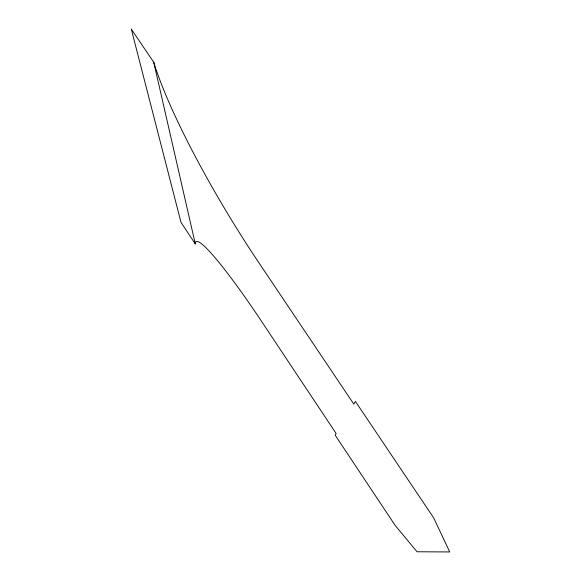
<?xml version="1.0" encoding="UTF-8"?>
<svg xmlns="http://www.w3.org/2000/svg" width="581" height="581" viewBox="0 0 581 581"><rect width="100%" height="100%" fill="white"/><g stroke="black" fill="none" stroke-linecap="round" stroke-linejoin="round"><path stroke-width="0.87" d="M153.725 62.232L131.27 29.05L181.003 222.37L195.296 243.933A122.555 12.346 57.4 0 1 260.441 319.688L336.138 433.477L335.143 435.133L395.196 525.435L417.035 551.768L449.73 551.95L433.673 517.874L355.412 401.427L353.807 404.1L259.199 263.222A208.18 34.795 58.6 0 1 153.725 62.232L195.296 243.933"/></g></svg>
